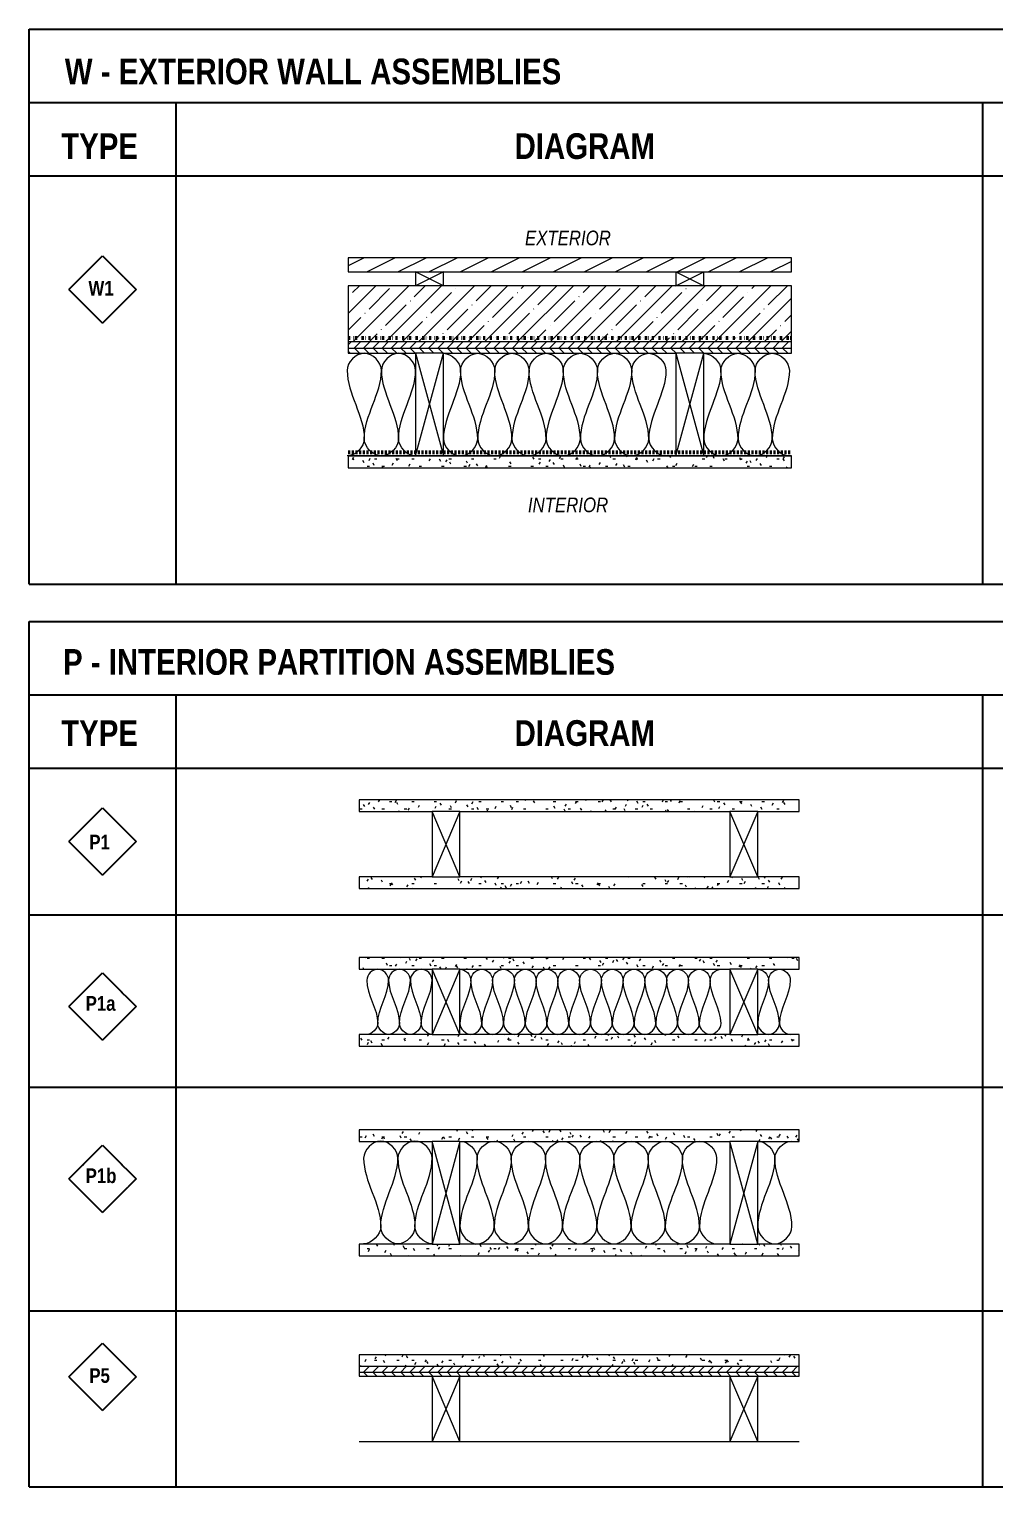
# Model space of a CAD drawing. Header units: millimetres. Extents: x -1345 to 11650, y 651 to 5428.
# Drawn here: x -1345 to -28, y 2205 to 4193 of the extents above; entities that cross this region are included whole.
import ezdxf

# ---------------------------------------------------------------- set-up
doc = ezdxf.new("R2010")
doc.units = ezdxf.units.MM
doc.linetypes.add('CMHC_Membrane001', pattern=[9, 3, -2, 0, -2, 0, -2])
doc.linetypes.add('CMHC_Membrane006', pattern=[5, 3, -2])
doc.layers.add('A-DETL', color=9, linetype='Continuous', lineweight=18, true_color=0x808080)
doc.layers.add('A-DETL-GENF', color=7, linetype='Continuous', lineweight=18)
doc.layers.add('G-ANNO-TEXT', color=7, linetype='Continuous', lineweight=9)
doc.styles.add('Arial Narrow_B', font='ARIALNB.TTF', dxfattribs={"height": 35})
doc.styles.add('Arial Narrow_B_1', font='ARIALNB.TTF', dxfattribs={"height": 20})
doc.styles.add('Arial Narrow_I', font='ARIALNI.TTF', dxfattribs={"height": 20})
pattern_1 = [(0, (0, 0), (0, 12.695), []), (315, (0, 0), (12.695395, 0), [17.953, -17.953]), (45, (0, 0), (12.695395, 0), [17.953, -17.953])]
pattern_2 = [(0, (0, 0), (40.64, 10.16), [3.353, -27.127, 3.353, -27.127, -162.56]), (0, (0, 0), (40.64, 10.16), [-60.96, 3.353, -57.607, 3.353, -27.127, -71.12]), (0, (0, 0), (40.64, 10.16), [-152.4, 3.353, -16.967, 3.353, -47.447]), (120, (15.24, 5.08), (-29.118818, 30.115272), [3.353, -27.127, 3.353, -27.127, -162.56]), (120, (15.24, 5.08), (-29.118818, 30.115272), [-60.96, 3.353, -57.607, 3.353, -27.127, -71.12]), (120, (15.24, 5.08), (-29.118818, 30.115272), [-152.4, 3.353, -16.967, 3.353, -47.447]), (240, (20.32, 25.4), (-11.521182, -40.275272), [3.353, -27.127, 3.353, -27.127, -162.56]), (240, (20.32, 25.4), (-11.521182, -40.275272), [-60.96, 3.353, -57.607, 3.353, -27.127, -71.12]), (240, (20.32, 25.4), (-11.521182, -40.275272), [-152.4, 3.353, -16.967, 3.353, -47.447])]

# ---------------------------------------------------------------- blocks, each defined once
blk = doc.blocks.new('CMHC-06_Plywood-Section - 16mm-8189392-ASSEMBLIES - LEGEND _ NOTES')
at = {"layer": 'A-DETL-GENF', "true_color": 0x808080}
h = blk.add_hatch(dxfattribs=at)
h.set_pattern_fill('FP_1', color=8, style=0, pattern_type=2)
h.set_pattern_definition(pattern_1)
h.paths.add_polyline_path([(-462.7, 3750.7), (-305.2, 3750.7), (-305.2, 3766.7), (-909.7, 3766.7), (-909.7, 3750.7), (-779.7, 3750.7)])
at = {"layer": 'A-DETL-GENF'}
for p, q in [((-909.7, 3766.7), (-909.7, 3750.7)), ((-305.2, 3750.7), (-305.2, 3766.7)), ((-909.7, 3750.7), (-817.7, 3750.7)), ((-779.7, 3750.7), (-462.7, 3750.7)), ((-424.7, 3750.7), (-305.2, 3750.7))]:
    blk.add_line(p, q, dxfattribs=at)
blk = doc.blocks.new('CMHC-06_Wood Stud-Section - 38x140mm-4200795-ASSEMBLIES - LEGEND _ NOTES')
at = {"layer": 'A-DETL-GENF'}
for p, q in [((-779.7, 3750.7), (-817.7, 3750.7)), ((-817.7, 3750.7), (-817.7, 3610.7)), ((-817.7, 3610.7), (-779.7, 3750.7)), ((-817.7, 3750.7), (-779.7, 3610.7)), ((-779.7, 3610.7), (-779.7, 3750.7))]:
    blk.add_line(p, q, dxfattribs=at)
blk = doc.blocks.new('CMHC-09_Gypsum Wallboard-Section - 16mm-8189393-ASSEMBLIES - LEGEND _ NOTES')
at = {"layer": 'A-DETL-GENF', "true_color": 0x808080}
h = blk.add_hatch(dxfattribs=at)
h.set_pattern_fill('FP_2', color=8, style=0, pattern_type=2)
h.set_pattern_definition(pattern_2)
h.paths.add_polyline_path([(-817.7, 3594.7), (-305.2, 3594.7), (-305.2, 3610.7), (-909.7, 3610.7), (-909.7, 3594.7)])
at = {"layer": 'A-DETL-GENF'}
for p, q in [((-305.2, 3610.7), (-909.7, 3610.7)), ((-909.7, 3610.7), (-909.7, 3594.7)), ((-305.2, 3594.7), (-305.2, 3610.7)), ((-909.7, 3594.7), (-305.2, 3594.7))]:
    blk.add_line(p, q, dxfattribs=at)
blk = doc.blocks.new('CMHC-09_Gypsum Wallboard-Section - 16mm-3541351-ASSEMBLIES - LEGEND _ NOTES')
at = {"layer": 'A-DETL-GENF', "true_color": 0x808080}
h = blk.add_hatch(dxfattribs=at)
h.set_pattern_fill('FP_3', color=8, style=0, pattern_type=2)
h.set_pattern_definition(pattern_2)
h.paths.add_polyline_path([(-779.7, 3125.9), (-294.7, 3125.9), (-294.7, 3141.9), (-894.7, 3141.9), (-894.7, 3125.9), (-795.2, 3125.9)])
at = {"layer": 'A-DETL-GENF'}
for p, q in [((-294.7, 3141.9), (-894.7, 3141.9)), ((-894.7, 3141.9), (-894.7, 3125.9)), ((-294.7, 3125.9), (-294.7, 3141.9)), ((-894.7, 3125.9), (-795.2, 3125.9)), ((-757.2, 3125.9), (-389.2, 3125.9)), ((-351.2, 3125.9), (-294.7, 3125.9))]:
    blk.add_line(p, q, dxfattribs=at)
blk = doc.blocks.new('CMHC-09_Gypsum Wallboard-Section - 16mm-V1-ASSEMBLIES - LEGEND _ NOTES')
at = {"layer": 'A-DETL-GENF', "true_color": 0x808080}
h = blk.add_hatch(dxfattribs=at)
h.set_pattern_fill('FP_2', color=8, style=0, pattern_type=2)
h.set_pattern_definition(pattern_2)
h.paths.add_polyline_path([(-294.7, 3020.9), (-294.7, 3036.9), (-894.7, 3036.9), (-894.7, 3020.9), (-305.2, 3020.9)])
at = {"layer": 'A-DETL-GENF'}
for p, q in [((-795.2, 3036.9), (-894.7, 3036.9)), ((-894.7, 3036.9), (-894.7, 3020.9)), ((-389.2, 3036.9), (-757.2, 3036.9)), ((-294.7, 3036.9), (-351.2, 3036.9)), ((-294.7, 3020.9), (-294.7, 3036.9)), ((-894.7, 3020.9), (-294.7, 3020.9))]:
    blk.add_line(p, q, dxfattribs=at)
blk = doc.blocks.new('CMHC-06_Wood Stud-Section - 38x89mm-4152890-ASSEMBLIES - LEGEND _ NOTES')
at = {"layer": 'A-DETL-GENF'}
for p, q in [((-757.2, 3125.9), (-795.2, 3125.9)), ((-795.2, 3125.9), (-795.2, 3036.9)), ((-757.2, 3125.9), (-795.2, 3036.9)), ((-757.2, 3036.9), (-795.2, 3125.9)), ((-757.2, 3036.9), (-757.2, 3125.9)), ((-795.2, 3036.9), (-757.2, 3036.9))]:
    blk.add_line(p, q, dxfattribs=at)
blk = doc.blocks.new('CMHC-06_Wood Stud-Section - 19x38mm-6583815-ASSEMBLIES - LEGEND _ NOTES')
at = {"layer": 'A-DETL-GENF'}
for p, q in [((-817.7, 3861.7), (-817.7, 3842.7)), ((-779.7, 3861.7), (-817.7, 3842.7)), ((-779.7, 3842.7), (-817.7, 3861.7)), ((-779.7, 3842.7), (-779.7, 3861.7))]:
    blk.add_line(p, q, dxfattribs=at)
blk = doc.blocks.new('CMHC-06_Wood Stud-Section - 19x38mm-6584004-ASSEMBLIES - LEGEND _ NOTES')
at = {"layer": 'A-DETL-GENF'}
for p, q in [((-462.7, 3861.7), (-462.7, 3842.7)), ((-462.7, 3861.7), (-424.7, 3842.7)), ((-462.7, 3842.7), (-424.7, 3861.7)), ((-424.7, 3842.7), (-424.7, 3861.7))]:
    blk.add_line(p, q, dxfattribs=at)
blk = doc.blocks.new('CMHC-09_Gypsum Wallboard-Section - 16mm-V2-ASSEMBLIES - LEGEND _ NOTES')
at = {"layer": 'A-DETL-GENF', "true_color": 0x808080}
h = blk.add_hatch(dxfattribs=at)
h.set_pattern_fill('FP_2', color=8, style=0, pattern_type=2)
h.set_pattern_definition(pattern_2)
h.paths.add_polyline_path([(-351.2, 2910.9), (-294.7, 2910.9), (-294.7, 2926.9), (-894.7, 2926.9), (-894.7, 2910.9), (-389.2, 2910.9)])
at = {"layer": 'A-DETL-GENF'}
for p, q in [((-294.7, 2926.9), (-894.7, 2926.9)), ((-894.7, 2926.9), (-894.7, 2910.9)), ((-294.7, 2910.9), (-294.7, 2926.9)), ((-894.7, 2910.9), (-795.2, 2910.9)), ((-757.2, 2910.9), (-389.2, 2910.9)), ((-351.2, 2910.9), (-294.7, 2910.9))]:
    blk.add_line(p, q, dxfattribs=at)
blk = doc.blocks.new('CMHC-09_Gypsum Wallboard-Section - 16mm-V3-ASSEMBLIES - LEGEND _ NOTES')
at = {"layer": 'A-DETL-GENF', "true_color": 0x808080}
h = blk.add_hatch(dxfattribs=at)
h.set_pattern_fill('FP_2', color=8, style=0, pattern_type=2)
h.set_pattern_definition(pattern_2)
h.paths.add_polyline_path([(-351.2, 2805.9), (-294.7, 2805.9), (-294.7, 2821.9), (-894.7, 2821.9), (-894.7, 2805.9), (-389.2, 2805.9)])
at = {"layer": 'A-DETL-GENF'}
for p, q in [((-795.2, 2821.9), (-894.7, 2821.9)), ((-894.7, 2821.9), (-894.7, 2805.9)), ((-894.7, 2805.9), (-294.7, 2805.9)), ((-389.2, 2821.9), (-757.2, 2821.9)), ((-294.7, 2821.9), (-351.2, 2821.9)), ((-294.7, 2805.9), (-294.7, 2821.9))]:
    blk.add_line(p, q, dxfattribs=at)
blk = doc.blocks.new('CMHC-09_Gypsum Wallboard-Section - 16mm-V4-ASSEMBLIES - LEGEND _ NOTES')
at = {"layer": 'A-DETL-GENF', "true_color": 0x808080}
h = blk.add_hatch(dxfattribs=at)
h.set_pattern_fill('FP_3', color=8, style=0, pattern_type=2)
h.set_pattern_definition(pattern_2)
h.paths.add_polyline_path([(-817.7, 2368.9), (-294.7, 2368.9), (-294.7, 2384.9), (-894.7, 2384.9), (-894.7, 2368.9)])
at = {"layer": 'A-DETL-GENF'}
for p, q in [((-294.7, 2384.9), (-894.7, 2384.9)), ((-894.7, 2384.9), (-894.7, 2368.9)), ((-294.7, 2368.9), (-294.7, 2384.9))]:
    blk.add_line(p, q, dxfattribs=at)
blk = doc.blocks.new('CMHC-06_Wood Stud-Section - 38x89mm-V5-ASSEMBLIES - LEGEND _ NOTES')
at = {"layer": 'A-DETL-GENF'}
for p, q in [((-795.2, 2355.9), (-795.2, 2266.9)), ((-757.2, 2355.9), (-795.2, 2266.9)), ((-757.2, 2266.9), (-795.2, 2355.9)), ((-757.2, 2266.9), (-757.2, 2355.9)), ((-795.2, 2266.9), (-757.2, 2266.9))]:
    blk.add_line(p, q, dxfattribs=at)
blk = doc.blocks.new('CMHC-06_Plywood-Section - 13mm-6590536-ASSEMBLIES - LEGEND _ NOTES')
at = {"layer": 'A-DETL-GENF', "true_color": 0x808080}
h = blk.add_hatch(dxfattribs=at)
h.set_pattern_fill('FP_4', color=8, style=0, pattern_type=2)
h.set_pattern_definition(pattern_1)
h.paths.add_polyline_path([(-894.7, 2355.9), (-294.7, 2355.9), (-294.7, 2368.9), (-894.7, 2368.9)])
at = {"layer": 'A-DETL-GENF'}
for p, q in [((-294.7, 2368.9), (-894.7, 2368.9)), ((-894.7, 2368.9), (-894.7, 2355.9)), ((-294.7, 2355.9), (-294.7, 2368.9)), ((-894.7, 2355.9), (-294.7, 2355.9))]:
    blk.add_line(p, q, dxfattribs=at)
blk = doc.blocks.new('CMHC-07_Insulation_ Semi-Rigid-Section - 76mm-8450601-ASSEMBLIES - LEGEND _ NOTES')
at = {"layer": 'A-DETL-GENF', "true_color": 0x808080}
h = blk.add_hatch(dxfattribs=at)
h.set_pattern_fill('FP_6', color=8, style=0, pattern_type=2)
h.set_pattern_definition([(45, (0, 0), (-22.45064, 22.45064), []), (45, (22.45, 0), (-22.45064, 22.45064), [39.687, -7.937, 0.33528, -7.602])])
h.paths.add_polyline_path([(-462.7, 3766.7), (-305.2, 3766.7), (-305.2, 3842.7), (-909.7, 3842.7), (-909.7, 3766.7), (-779.7, 3766.7)])
at = {"layer": 'A-DETL-GENF'}
for p, q in [((-909.7, 3842.7), (-909.7, 3766.7)), ((-305.2, 3842.7), (-909.7, 3842.7)), ((-305.2, 3766.7), (-305.2, 3842.7)), ((-909.7, 3766.7), (-305.2, 3766.7))]:
    blk.add_line(p, q, dxfattribs=at)
blk = doc.blocks.new('CMHC-09_Gypsum Wallboard-Section - 16mm-V6-ASSEMBLIES - LEGEND _ NOTES')
at = {"layer": 'A-DETL-GENF', "true_color": 0x808080}
h = blk.add_hatch(dxfattribs=at)
h.set_pattern_fill('FP_3', color=8, style=0, pattern_type=2)
h.set_pattern_definition(pattern_2)
h.paths.add_polyline_path([(-351.2, 2675.9), (-294.7, 2675.9), (-294.7, 2691.9), (-894.7, 2691.9), (-894.7, 2675.9), (-389.2, 2675.9)])
at = {"layer": 'A-DETL-GENF'}
for p, q in [((-294.7, 2691.9), (-894.7, 2691.9)), ((-894.7, 2691.9), (-894.7, 2675.9)), ((-294.7, 2675.9), (-294.7, 2691.9)), ((-894.7, 2675.9), (-795.2, 2675.9)), ((-757.2, 2675.9), (-389.2, 2675.9)), ((-351.2, 2675.9), (-294.7, 2675.9))]:
    blk.add_line(p, q, dxfattribs=at)
blk = doc.blocks.new('CMHC-09_Gypsum Wallboard-Section - 16mm-V7-ASSEMBLIES - LEGEND _ NOTES')
at = {"layer": 'A-DETL-GENF', "true_color": 0x808080}
h = blk.add_hatch(dxfattribs=at)
h.set_pattern_fill('FP_3', color=8, style=0, pattern_type=2)
h.set_pattern_definition(pattern_2)
h.paths.add_polyline_path([(-779.7, 2519.9), (-294.7, 2519.9), (-294.7, 2535.9), (-894.7, 2535.9), (-894.7, 2519.9), (-795.2, 2519.9)])
at = {"layer": 'A-DETL-GENF'}
for p, q in [((-795.2, 2535.9), (-894.7, 2535.9)), ((-894.7, 2535.9), (-894.7, 2519.9)), ((-389.2, 2535.9), (-757.2, 2535.9)), ((-294.7, 2535.9), (-351.2, 2535.9)), ((-294.7, 2519.9), (-294.7, 2535.9)), ((-894.7, 2519.9), (-294.7, 2519.9))]:
    blk.add_line(p, q, dxfattribs=at)
blk = doc.blocks.new('CMHC-06_Wood Stud-Section - 38x140mm-V8-ASSEMBLIES - LEGEND _ NOTES')
at = {"layer": 'A-DETL-GENF'}
for p, q in [((-757.2, 2675.9), (-795.2, 2675.9)), ((-795.2, 2675.9), (-795.2, 2535.9)), ((-757.2, 2675.9), (-795.2, 2535.9)), ((-757.2, 2535.9), (-795.2, 2675.9)), ((-757.2, 2535.9), (-757.2, 2675.9)), ((-795.2, 2535.9), (-757.2, 2535.9))]:
    blk.add_line(p, q, dxfattribs=at)

msp = doc.modelspace()

# ---------------------------------------------------------------- hatches: boundary and pattern name
at = {"layer": 'A-DETL-GENF', "true_color": 0x808080}
h = msp.add_hatch(dxfattribs=at)
h.set_pattern_fill('FP_5', color=8, style=0, pattern_type=2)
h.set_pattern_definition([(216.87, (16.927, 42.316), (126.948849, 84.633227), [21.158, -190.424]), (206.565, (42.316, 29.621), (-42.31628, -42.31576), [47.311, -47.311]), (198.435, (42.316, 8.463), (-84.632315, -42.316727), [26.763, -107.053])])
h.paths.add_polyline_path([(-424.7, 3861.7), (-305.2, 3861.7), (-305.2, 3880.7), (-909.7, 3880.7), (-909.7, 3861.7), (-462.7, 3861.7)])

# ---------------------------------------------------------------- linework, layer by layer
at = {"layer": 'A-DETL', "color": 7, "lineweight": 35}
for p, q in [((-1344.7, 3435.7), (-1344.7, 4192.7)), ((-1344.7, 4192.7), (1519.3, 4192.7)), ((-1344.7, 4092.7), (1399.3, 4092.7)), ((-1344.7, 4092.7), (1519.3, 4092.7)), ((-1144.7, 4092.7), (-1144.7, 3435.7)), ((-44.7, 4092.7), (-44.7, 3435.7)), ((-1344.7, 3992.7), (1519.3, 3992.7)), ((-1344.7, 3435.7), (1519.3, 3435.7)), ((-1344.7, 2204.9), (-1344.7, 3384.9)), ((-1344.7, 3384.9), (1519.3, 3384.9)), ((-1344.7, 3284.9), (1519.3, 3284.9)), ((-1144.7, 3284.9), (-1144.7, 2204.9)), ((-1144.7, 3284.9), (-1144.7, 2204.9)), ((-44.7, 3284.9), (-44.7, 2204.9)), ((-1344.7, 3184.9), (1519.3, 3184.9)), ((-1344.7, 2984.9), (1519.3, 2984.9)), ((-1344.7, 2749.9), (1519.3, 2749.9)), ((-1344.7, 2444.9), (1519.3, 2444.9)), ((-1344.7, 2444.9), (1519.3, 2444.9)), ((-1344.7, 2204.9), (1519.3, 2204.9))]:
    msp.add_line(p, q, dxfattribs=at)
at = {"layer": 'A-DETL', "color": 7}
for p, q in [((-305.2, 3880.7), (-909.7, 3880.7)), ((-909.7, 3880.7), (-909.7, 3861.7)), ((-305.2, 3861.7), (-305.2, 3880.7)), ((-909.7, 3861.7), (-305.2, 3861.7)), ((-909.7, 3610.7), (-305.2, 3610.7)), ((-894.7, 2266.9), (-294.7, 2266.9))]:
    msp.add_line(p, q, dxfattribs=at)
at = {"layer": 'A-DETL', "color": 190, "linetype": 'CMHC_Membrane001', "lineweight": 70, "true_color": 0x8000ff}
msp.add_line((-909.7, 3771.7), (-305.2, 3771.7), dxfattribs=at)
at = {"layer": 'A-DETL', "color": 96, "linetype": 'CMHC_Membrane006', "lineweight": 70, "true_color": 0x008000}
msp.add_line((-909.7, 3615.7), (-305.2, 3615.7), dxfattribs=at)
at = {"layer": 'A-DETL'}
for points in [[(-864.3, 3727.4), (-864.3, 3738.4), (-887.7, 3763.1), (-911, 3738.4), (-911, 3727.4)], [(-817.7, 3727.4), (-817.7, 3738.4), (-841, 3763.1), (-864.3, 3738.4), (-864.3, 3727.4)], [(-779.7, 3750.7), (-768.7, 3750.7), (-756.3, 3738.4), (-756.3, 3727.4)], [(-756.3, 3727.4), (-756.3, 3738.4), (-733, 3763.1), (-709.7, 3738.4), (-709.7, 3727.4)], [(-709.7, 3727.4), (-709.7, 3738.4), (-686.3, 3763.1), (-663, 3738.4), (-663, 3727.4)], [(-663, 3727.4), (-663, 3738.4), (-639.7, 3763.1), (-616.3, 3738.4), (-616.3, 3727.4)], [(-616.3, 3727.4), (-616.3, 3738.4), (-593, 3763.1), (-569.7, 3738.4), (-569.7, 3727.4)], [(-569.7, 3727.4), (-569.7, 3738.4), (-546.3, 3763.1), (-523, 3738.4), (-523, 3727.4)], [(-523, 3727.4), (-523, 3738.4), (-499.7, 3763.1), (-476.3, 3738.4), (-476.3, 3727.4)], [(-424.7, 3750.7), (-413.7, 3750.7), (-401.3, 3738.4), (-401.3, 3727.4)], [(-401.3, 3727.4), (-401.3, 3738.4), (-378, 3763.1), (-354.7, 3738.4), (-354.7, 3727.4)], [(-354.7, 3727.4), (-354.7, 3738.4), (-331.3, 3763.1), (-308, 3738.4), (-308, 3727.4)], [(-911, 3727.4), (-911, 3695.3), (-887.7, 3666.1), (-887.7, 3634.1)], [(-887.7, 3634.1), (-887.7, 3666.1), (-864.3, 3695.3), (-864.3, 3727.4)], [(-864.3, 3727.4), (-864.3, 3695.3), (-841, 3666.1), (-841, 3634.1)], [(-841, 3634.1), (-841, 3666.1), (-817.7, 3695.3), (-817.7, 3727.4)], [(-756.3, 3727.4), (-756.3, 3695.3), (-779.7, 3666.1), (-779.7, 3634.1)], [(-733, 3634.1), (-733, 3666.1), (-756.3, 3695.3), (-756.3, 3727.4)], [(-709.7, 3727.4), (-709.7, 3695.3), (-733, 3666.1), (-733, 3634.1)], [(-686.3, 3634.1), (-686.3, 3666.1), (-709.7, 3695.3), (-709.7, 3727.4)], [(-663, 3727.4), (-663, 3695.3), (-686.3, 3666.1), (-686.3, 3634.1)], [(-639.7, 3634.1), (-639.7, 3666.1), (-663, 3695.3), (-663, 3727.4)], [(-616.3, 3727.4), (-616.3, 3695.3), (-639.7, 3666.1), (-639.7, 3634.1)], [(-593, 3634.1), (-593, 3666.1), (-616.3, 3695.3), (-616.3, 3727.4)], [(-569.7, 3727.4), (-569.7, 3695.3), (-593, 3666.1), (-593, 3634.1)], [(-546.3, 3634.1), (-546.3, 3666.1), (-569.7, 3695.3), (-569.7, 3727.4)], [(-523, 3727.4), (-523, 3695.3), (-546.3, 3666.1), (-546.3, 3634.1)], [(-499.7, 3634.1), (-499.7, 3666.1), (-523, 3695.3), (-523, 3727.4)], [(-476.3, 3727.4), (-476.3, 3695.3), (-499.7, 3666.1), (-499.7, 3634.1)], [(-401.3, 3727.4), (-401.3, 3695.3), (-424.7, 3666.1), (-424.7, 3634.1)], [(-378, 3634.1), (-378, 3666.1), (-401.3, 3695.3), (-401.3, 3727.4)], [(-354.7, 3727.4), (-354.7, 3695.3), (-378, 3666.1), (-378, 3634.1)], [(-331.3, 3634.1), (-331.3, 3666.1), (-354.7, 3695.3), (-354.7, 3727.4)], [(-308, 3727.4), (-308, 3695.3), (-331.3, 3666.1), (-331.3, 3634.1)], [(-887.7, 3634.1), (-887.7, 3623.1), (-900, 3610.7), (-911, 3610.7)], [(-841, 3634.1), (-841, 3623.1), (-864.3, 3598.4), (-887.7, 3623.1), (-887.7, 3634.1)], [(-817.7, 3610.7), (-828.7, 3610.7), (-841, 3623.1), (-841, 3634.1)], [(-779.7, 3634.1), (-779.7, 3623.1), (-756.3, 3598.4), (-733, 3623.1), (-733, 3634.1)], [(-733, 3634.1), (-733, 3623.1), (-709.7, 3598.4), (-686.3, 3623.1), (-686.3, 3634.1)], [(-686.3, 3634.1), (-686.3, 3623.1), (-663, 3598.4), (-639.7, 3623.1), (-639.7, 3634.1)], [(-639.7, 3634.1), (-639.7, 3623.1), (-616.3, 3598.4), (-593, 3623.1), (-593, 3634.1)], [(-593, 3634.1), (-593, 3623.1), (-569.7, 3598.4), (-546.3, 3623.1), (-546.3, 3634.1)], [(-546.3, 3634.1), (-546.3, 3623.1), (-523, 3598.4), (-499.7, 3623.1), (-499.7, 3634.1)], [(-499.7, 3634.1), (-499.7, 3623.1), (-487.3, 3610.7), (-476.3, 3610.7)], [(-424.7, 3634.1), (-424.7, 3623.1), (-401.3, 3598.4), (-378, 3623.1), (-378, 3634.1)], [(-378, 3634.1), (-378, 3623.1), (-354.7, 3598.4), (-331.3, 3623.1), (-331.3, 3634.1)], [(-331.3, 3634.1), (-331.3, 3623.1), (-319, 3610.7), (-308, 3610.7)], [(-854.5, 2896.1), (-854.5, 2903.1), (-869.3, 2918.8), (-884.2, 2903.1), (-884.2, 2896.1)], [(-824.8, 2896.1), (-824.8, 2903.1), (-839.7, 2918.8), (-854.5, 2903.1), (-854.5, 2896.1)], [(-795.2, 2896.1), (-795.2, 2903.1), (-810, 2918.8), (-824.8, 2903.1), (-824.8, 2896.1)], [(-757.2, 2910.9), (-750.2, 2910.9), (-742.3, 2903.1), (-742.3, 2896.1)], [(-742.3, 2896.1), (-742.3, 2903.1), (-727.5, 2918.8), (-712.7, 2903.1), (-712.7, 2896.1)], [(-712.7, 2896.1), (-712.7, 2903.1), (-697.8, 2918.8), (-683, 2903.1), (-683, 2896.1)], [(-683, 2896.1), (-683, 2903.1), (-668.2, 2918.8), (-653.3, 2903.1), (-653.3, 2896.1)], [(-653.3, 2896.1), (-653.3, 2903.1), (-638.5, 2918.8), (-623.7, 2903.1), (-623.7, 2896.1)], [(-623.7, 2896.1), (-623.7, 2903.1), (-608.8, 2918.8), (-594, 2903.1), (-594, 2896.1)], [(-594, 2896.1), (-594, 2903.1), (-579.2, 2918.8), (-564.3, 2903.1), (-564.3, 2896.1)], [(-564.3, 2896.1), (-564.3, 2903.1), (-549.5, 2918.8), (-534.7, 2903.1), (-534.7, 2896.1)], [(-534.7, 2896.1), (-534.7, 2903.1), (-519.8, 2918.8), (-505, 2903.1), (-505, 2896.1)], [(-505, 2896.1), (-505, 2903.1), (-490.2, 2918.8), (-475.3, 2903.1), (-475.3, 2896.1)], [(-475.3, 2896.1), (-475.3, 2903.1), (-460.5, 2918.8), (-445.7, 2903.1), (-445.7, 2896.1)], [(-445.7, 2896.1), (-445.7, 2903.1), (-430.8, 2918.8), (-416, 2903.1), (-416, 2896.1)], [(-416, 2896.1), (-416, 2903.1), (-408.2, 2910.9), (-401.2, 2910.9)], [(-351.2, 2910.9), (-344.2, 2910.9), (-336.3, 2903.1), (-336.3, 2896.1)], [(-336.3, 2896.1), (-336.3, 2903.1), (-321.5, 2918.8), (-306.7, 2903.1), (-306.7, 2896.1)], [(-884.2, 2896.1), (-884.2, 2875.7), (-869.3, 2857.2), (-869.3, 2836.8)], [(-869.3, 2836.8), (-869.3, 2857.2), (-854.5, 2875.7), (-854.5, 2896.1)], [(-854.5, 2896.1), (-854.5, 2875.7), (-839.7, 2857.2), (-839.7, 2836.8)], [(-839.7, 2836.8), (-839.7, 2857.2), (-824.8, 2875.7), (-824.8, 2896.1)], [(-824.8, 2896.1), (-824.8, 2875.7), (-810, 2857.2), (-810, 2836.8)], [(-810, 2836.8), (-810, 2857.2), (-795.2, 2875.7), (-795.2, 2896.1)], [(-742.3, 2896.1), (-742.3, 2875.7), (-757.2, 2857.2), (-757.2, 2836.8)], [(-727.5, 2836.8), (-727.5, 2857.2), (-742.3, 2875.7), (-742.3, 2896.1)], [(-712.7, 2896.1), (-712.7, 2875.7), (-727.5, 2857.2), (-727.5, 2836.8)], [(-697.8, 2836.8), (-697.8, 2857.2), (-712.7, 2875.7), (-712.7, 2896.1)], [(-683, 2896.1), (-683, 2875.7), (-697.8, 2857.2), (-697.8, 2836.8)], [(-668.2, 2836.8), (-668.2, 2857.2), (-683, 2875.7), (-683, 2896.1)], [(-653.3, 2896.1), (-653.3, 2875.7), (-668.2, 2857.2), (-668.2, 2836.8)], [(-638.5, 2836.8), (-638.5, 2857.2), (-653.3, 2875.7), (-653.3, 2896.1)], [(-623.7, 2896.1), (-623.7, 2875.7), (-638.5, 2857.2), (-638.5, 2836.8)], [(-608.8, 2836.8), (-608.8, 2857.2), (-623.7, 2875.7), (-623.7, 2896.1)], [(-594, 2896.1), (-594, 2875.7), (-608.8, 2857.2), (-608.8, 2836.8)], [(-579.2, 2836.8), (-579.2, 2857.2), (-594, 2875.7), (-594, 2896.1)], [(-564.3, 2896.1), (-564.3, 2875.7), (-579.2, 2857.2), (-579.2, 2836.8)], [(-549.5, 2836.8), (-549.5, 2857.2), (-564.3, 2875.7), (-564.3, 2896.1)], [(-534.7, 2896.1), (-534.7, 2875.7), (-549.5, 2857.2), (-549.5, 2836.8)], [(-519.8, 2836.8), (-519.8, 2857.2), (-534.7, 2875.7), (-534.7, 2896.1)], [(-505, 2896.1), (-505, 2875.7), (-519.8, 2857.2), (-519.8, 2836.8)], [(-490.2, 2836.8), (-490.2, 2857.2), (-505, 2875.7), (-505, 2896.1)], [(-475.3, 2896.1), (-475.3, 2875.7), (-490.2, 2857.2), (-490.2, 2836.8)], [(-460.5, 2836.8), (-460.5, 2857.2), (-475.3, 2875.7), (-475.3, 2896.1)], [(-445.7, 2896.1), (-445.7, 2875.7), (-460.5, 2857.2), (-460.5, 2836.8)], [(-430.8, 2836.8), (-430.8, 2857.2), (-445.7, 2875.7), (-445.7, 2896.1)], [(-416, 2896.1), (-416, 2875.7), (-430.8, 2857.2), (-430.8, 2836.8)], [(-401.2, 2836.8), (-401.2, 2857.2), (-416, 2875.7), (-416, 2896.1)], [(-336.3, 2896.1), (-336.3, 2875.7), (-351.2, 2857.2), (-351.2, 2836.8)], [(-321.5, 2836.8), (-321.5, 2857.2), (-336.3, 2875.7), (-336.3, 2896.1)], [(-306.7, 2896.1), (-306.7, 2875.7), (-321.5, 2857.2), (-321.5, 2836.8)], [(-869.3, 2836.8), (-869.3, 2829.8), (-877.2, 2821.9), (-884.2, 2821.9)], [(-839.7, 2836.8), (-839.7, 2829.8), (-854.5, 2814.1), (-869.3, 2829.8), (-869.3, 2836.8)], [(-810, 2836.8), (-810, 2829.8), (-824.8, 2814.1), (-839.7, 2829.8), (-839.7, 2836.8)], [(-795.2, 2821.9), (-802.2, 2821.9), (-810, 2829.8), (-810, 2836.8)], [(-757.2, 2836.8), (-757.2, 2829.8), (-742.3, 2814.1), (-727.5, 2829.8), (-727.5, 2836.8)], [(-727.5, 2836.8), (-727.5, 2829.8), (-712.7, 2814.1), (-697.8, 2829.8), (-697.8, 2836.8)], [(-697.8, 2836.8), (-697.8, 2829.8), (-683, 2814.1), (-668.2, 2829.8), (-668.2, 2836.8)], [(-668.2, 2836.8), (-668.2, 2829.8), (-653.3, 2814.1), (-638.5, 2829.8), (-638.5, 2836.8)], [(-638.5, 2836.8), (-638.5, 2829.8), (-623.7, 2814.1), (-608.8, 2829.8), (-608.8, 2836.8)], [(-608.8, 2836.8), (-608.8, 2829.8), (-594, 2814.1), (-579.2, 2829.8), (-579.2, 2836.8)], [(-579.2, 2836.8), (-579.2, 2829.8), (-564.3, 2814.1), (-549.5, 2829.8), (-549.5, 2836.8)], [(-549.5, 2836.8), (-549.5, 2829.8), (-534.7, 2814.1), (-519.8, 2829.8), (-519.8, 2836.8)], [(-519.8, 2836.8), (-519.8, 2829.8), (-505, 2814.1), (-490.2, 2829.8), (-490.2, 2836.8)], [(-490.2, 2836.8), (-490.2, 2829.8), (-475.3, 2814.1), (-460.5, 2829.8), (-460.5, 2836.8)], [(-460.5, 2836.8), (-460.5, 2829.8), (-445.7, 2814.1), (-430.8, 2829.8), (-430.8, 2836.8)], [(-430.8, 2836.8), (-430.8, 2829.8), (-416, 2814.1), (-401.2, 2829.8), (-401.2, 2836.8)], [(-351.2, 2836.8), (-351.2, 2829.8), (-336.3, 2814.1), (-321.5, 2829.8), (-321.5, 2836.8)], [(-321.5, 2836.8), (-321.5, 2829.8), (-313.7, 2821.9), (-306.7, 2821.9)], [(-841.8, 2653.1), (-841.8, 2664.1), (-865.2, 2688.8), (-888.5, 2664.1), (-888.5, 2653.1)], [(-795.2, 2653.1), (-795.2, 2664.1), (-818.5, 2688.8), (-841.8, 2664.1), (-841.8, 2653.1)], [(-757.2, 2676.4), (-746.2, 2676.4), (-733.8, 2664.1), (-733.8, 2653.1)], [(-733.8, 2653.1), (-733.8, 2664.1), (-710.5, 2688.8), (-687.2, 2664.1), (-687.2, 2653.1)], [(-687.2, 2653.1), (-687.2, 2664.1), (-663.8, 2688.8), (-640.5, 2664.1), (-640.5, 2653.1)], [(-640.5, 2653.1), (-640.5, 2664.1), (-617.2, 2688.8), (-593.8, 2664.1), (-593.8, 2653.1)], [(-593.8, 2653.1), (-593.8, 2664.1), (-570.5, 2688.8), (-547.2, 2664.1), (-547.2, 2653.1)], [(-547.2, 2653.1), (-547.2, 2664.1), (-523.8, 2688.8), (-500.5, 2664.1), (-500.5, 2653.1)], [(-500.5, 2653.1), (-500.5, 2664.1), (-477.2, 2688.8), (-453.8, 2664.1), (-453.8, 2653.1)], [(-453.8, 2653.1), (-453.8, 2664.1), (-430.5, 2688.8), (-407.2, 2664.1), (-407.2, 2653.1)], [(-351.2, 2676.4), (-340.2, 2676.4), (-327.8, 2664.1), (-327.8, 2653.1)], [(-327.8, 2653.1), (-327.8, 2664.1), (-315.5, 2676.4), (-304.5, 2676.4)], [(-888.5, 2653.1), (-888.5, 2621), (-865.2, 2591.8), (-865.2, 2559.8)], [(-865.2, 2559.8), (-865.2, 2591.8), (-841.8, 2621), (-841.8, 2653.1)], [(-841.8, 2653.1), (-841.8, 2621), (-818.5, 2591.8), (-818.5, 2559.8)], [(-818.5, 2559.8), (-818.5, 2591.8), (-795.2, 2621), (-795.2, 2653.1)], [(-733.8, 2653.1), (-733.8, 2621), (-757.2, 2591.8), (-757.2, 2559.8)], [(-710.5, 2559.8), (-710.5, 2591.8), (-733.8, 2621), (-733.8, 2653.1)], [(-687.2, 2653.1), (-687.2, 2621), (-710.5, 2591.8), (-710.5, 2559.8)], [(-663.8, 2559.8), (-663.8, 2591.8), (-687.2, 2621), (-687.2, 2653.1)], [(-640.5, 2653.1), (-640.5, 2621), (-663.8, 2591.8), (-663.8, 2559.8)], [(-617.2, 2559.8), (-617.2, 2591.8), (-640.5, 2621), (-640.5, 2653.1)], [(-593.8, 2653.1), (-593.8, 2621), (-617.2, 2591.8), (-617.2, 2559.8)], [(-570.5, 2559.8), (-570.5, 2591.8), (-593.8, 2621), (-593.8, 2653.1)], [(-547.2, 2653.1), (-547.2, 2621), (-570.5, 2591.8), (-570.5, 2559.8)], [(-523.8, 2559.8), (-523.8, 2591.8), (-547.2, 2621), (-547.2, 2653.1)], [(-500.5, 2653.1), (-500.5, 2621), (-523.8, 2591.8), (-523.8, 2559.8)], [(-477.2, 2559.8), (-477.2, 2591.8), (-500.5, 2621), (-500.5, 2653.1)], [(-453.8, 2653.1), (-453.8, 2621), (-477.2, 2591.8), (-477.2, 2559.8)], [(-430.5, 2559.8), (-430.5, 2591.8), (-453.8, 2621), (-453.8, 2653.1)], [(-407.2, 2653.1), (-407.2, 2621), (-430.5, 2591.8), (-430.5, 2559.8)], [(-327.8, 2653.1), (-327.8, 2621), (-351.2, 2591.8), (-351.2, 2559.8)], [(-304.5, 2559.8), (-304.5, 2591.8), (-327.8, 2621), (-327.8, 2653.1)], [(-865.2, 2559.8), (-865.2, 2548.8), (-877.5, 2536.4), (-888.5, 2536.4)], [(-818.5, 2559.8), (-818.5, 2548.8), (-841.8, 2524.1), (-865.2, 2548.8), (-865.2, 2559.8)], [(-795.2, 2536.4), (-806.2, 2536.4), (-818.5, 2548.8), (-818.5, 2559.8)], [(-757.2, 2559.8), (-757.2, 2548.8), (-733.8, 2524.1), (-710.5, 2548.8), (-710.5, 2559.8)], [(-710.5, 2559.8), (-710.5, 2548.8), (-687.2, 2524.1), (-663.8, 2548.8), (-663.8, 2559.8)], [(-663.8, 2559.8), (-663.8, 2548.8), (-640.5, 2524.1), (-617.2, 2548.8), (-617.2, 2559.8)], [(-617.2, 2559.8), (-617.2, 2548.8), (-593.8, 2524.1), (-570.5, 2548.8), (-570.5, 2559.8)], [(-570.5, 2559.8), (-570.5, 2548.8), (-547.2, 2524.1), (-523.8, 2548.8), (-523.8, 2559.8)], [(-523.8, 2559.8), (-523.8, 2548.8), (-500.5, 2524.1), (-477.2, 2548.8), (-477.2, 2559.8)], [(-477.2, 2559.8), (-477.2, 2548.8), (-453.8, 2524.1), (-430.5, 2548.8), (-430.5, 2559.8)], [(-430.5, 2559.8), (-430.5, 2548.8), (-418.2, 2536.4), (-407.2, 2536.4)], [(-351.2, 2559.8), (-351.2, 2548.8), (-327.8, 2524.1), (-304.5, 2548.8), (-304.5, 2559.8)]]:
    msp.add_open_spline(points, degree=3, dxfattribs=at)

# ---------------------------------------------------------------- block references
at = {"layer": 'A-DETL-GENF'}
for name, p in [('CMHC-06_Wood Stud-Section - 19x38mm-6583815-ASSEMBLIES - LEGEND _ NOTES', (0, 0)), ('CMHC-06_Wood Stud-Section - 19x38mm-6584004-ASSEMBLIES - LEGEND _ NOTES', (0, 0)), ('CMHC-07_Insulation_ Semi-Rigid-Section - 76mm-8450601-ASSEMBLIES - LEGEND _ NOTES', (0, 0)), ('CMHC-06_Plywood-Section - 16mm-8189392-ASSEMBLIES - LEGEND _ NOTES', (0, 0)), ('CMHC-06_Wood Stud-Section - 38x140mm-4200795-ASSEMBLIES - LEGEND _ NOTES', (0, 0)), ('CMHC-06_Wood Stud-Section - 38x140mm-4200795-ASSEMBLIES - LEGEND _ NOTES', (355, 0)), ('CMHC-09_Gypsum Wallboard-Section - 16mm-8189393-ASSEMBLIES - LEGEND _ NOTES', (0, 0)), ('CMHC-09_Gypsum Wallboard-Section - 16mm-3541351-ASSEMBLIES - LEGEND _ NOTES', (0, 0)), ('CMHC-06_Wood Stud-Section - 38x89mm-4152890-ASSEMBLIES - LEGEND _ NOTES', (0, 0)), ('CMHC-06_Wood Stud-Section - 38x89mm-4152890-ASSEMBLIES - LEGEND _ NOTES', (406, 0)), ('CMHC-09_Gypsum Wallboard-Section - 16mm-V1-ASSEMBLIES - LEGEND _ NOTES', (0, 0)), ('CMHC-09_Gypsum Wallboard-Section - 16mm-V2-ASSEMBLIES - LEGEND _ NOTES', (0, 0)), ('CMHC-06_Wood Stud-Section - 38x89mm-4152890-ASSEMBLIES - LEGEND _ NOTES', (0, -215)), ('CMHC-06_Wood Stud-Section - 38x89mm-4152890-ASSEMBLIES - LEGEND _ NOTES', (406, -215)), ('CMHC-09_Gypsum Wallboard-Section - 16mm-V3-ASSEMBLIES - LEGEND _ NOTES', (0, 0)), ('CMHC-09_Gypsum Wallboard-Section - 16mm-V6-ASSEMBLIES - LEGEND _ NOTES', (0, 0)), ('CMHC-06_Wood Stud-Section - 38x140mm-V8-ASSEMBLIES - LEGEND _ NOTES', (0, 0)), ('CMHC-06_Wood Stud-Section - 38x140mm-V8-ASSEMBLIES - LEGEND _ NOTES', (406, 0)), ('CMHC-09_Gypsum Wallboard-Section - 16mm-V7-ASSEMBLIES - LEGEND _ NOTES', (0, 0)), ('CMHC-09_Gypsum Wallboard-Section - 16mm-V4-ASSEMBLIES - LEGEND _ NOTES', (0, 0)), ('CMHC-06_Plywood-Section - 13mm-6590536-ASSEMBLIES - LEGEND _ NOTES', (0, 0)), ('CMHC-06_Wood Stud-Section - 38x89mm-V5-ASSEMBLIES - LEGEND _ NOTES', (0, 0)), ('CMHC-06_Wood Stud-Section - 38x89mm-V5-ASSEMBLIES - LEGEND _ NOTES', (406, 0))]:
    msp.add_blockref(name, p, dxfattribs=at)

# ---------------------------------------------------------------- texts
at = {"layer": 'G-ANNO-TEXT', "attachment_point": 1, "bg_fill": 3, "box_fill_scale": 1.25, "bg_fill_color": 256, "bg_fill_true_color": 13158600, "bg_fill_transparency": 0}
for s, insert, char_height, width, style in [('W - EXTERIOR WALL ASSEMBLIES', (-1296, 4152.6), 35, 831.35, 'Arial Narrow_B'), ('TYPE', (-1301, 4050.7), 35, 129.072, 'Arial Narrow_B'), ('DIAGRAM', (-682.7, 4050.7), 35, 234.093, 'Arial Narrow_B'), ('EXTERIOR', (-668.5, 3918), 20, 145.105, 'Arial Narrow_I'), ('W1', (-1263.8, 3849.5), 20, 42.489, 'Arial Narrow_B_1'), ('INTERIOR', (-664.5, 3554), 20, 134.684, 'Arial Narrow_I'), ('P - INTERIOR PARTITION ASSEMBLIES', (-1298.5, 3347.3), 35, 923.544, 'Arial Narrow_B'), ('TYPE', (-1301, 3250.4), 35, 129.072, 'Arial Narrow_B'), ('DIAGRAM', (-682.7, 3250.4), 35, 234.093, 'Arial Narrow_B'), ('P1', (-1262.6, 3094.2), 20, 35.274, 'Arial Narrow_B_1'), ('P1a', (-1267.6, 2874.2), 20, 51.308, 'Arial Narrow_B_1'), ('P1b', (-1267.6, 2639.2), 20, 52.911, 'Arial Narrow_B_1'), ('P5', (-1262.6, 2366.7), 20, 35.274, 'Arial Narrow_B_1')]:
    msp.add_mtext(s, dxfattribs=dict(at, insert=insert, char_height=char_height, width=width, style=style))

# ---------------------------------------------------------------- next in the draw order: linework, layer by layer
at = {"layer": 'A-DETL', "color": 7, "lineweight": 35}
for p, q in [((-1290.6, 3837.7), (-1244.7, 3883.7)), ((-1244.7, 3883.7), (-1198.7, 3837.7)), ((-1290.6, 3837.7), (-1244.7, 3791.8)), ((-1198.7, 3837.7), (-1244.7, 3791.8)), ((-1290.6, 3084.9), (-1244.7, 3130.9)), ((-1244.7, 3130.9), (-1198.7, 3084.9)), ((-1290.6, 3084.9), (-1244.7, 3039)), ((-1198.7, 3084.9), (-1244.7, 3039)), ((-1290.6, 2859.9), (-1244.7, 2905.9)), ((-1244.7, 2905.9), (-1198.7, 2859.9)), ((-1290.6, 2859.9), (-1244.7, 2814)), ((-1198.7, 2859.9), (-1244.7, 2814)), ((-1290.6, 2624.9), (-1244.7, 2670.9)), ((-1244.7, 2670.9), (-1198.7, 2624.9)), ((-1290.6, 2624.9), (-1244.7, 2579)), ((-1198.7, 2624.9), (-1244.7, 2579)), ((-1290.6, 2354.9), (-1244.7, 2400.9)), ((-1244.7, 2400.9), (-1198.7, 2354.9)), ((-1290.6, 2354.9), (-1244.7, 2309)), ((-1198.7, 2354.9), (-1244.7, 2309))]:
    msp.add_line(p, q, dxfattribs=at)

doc.saveas('drawing.dxf')
